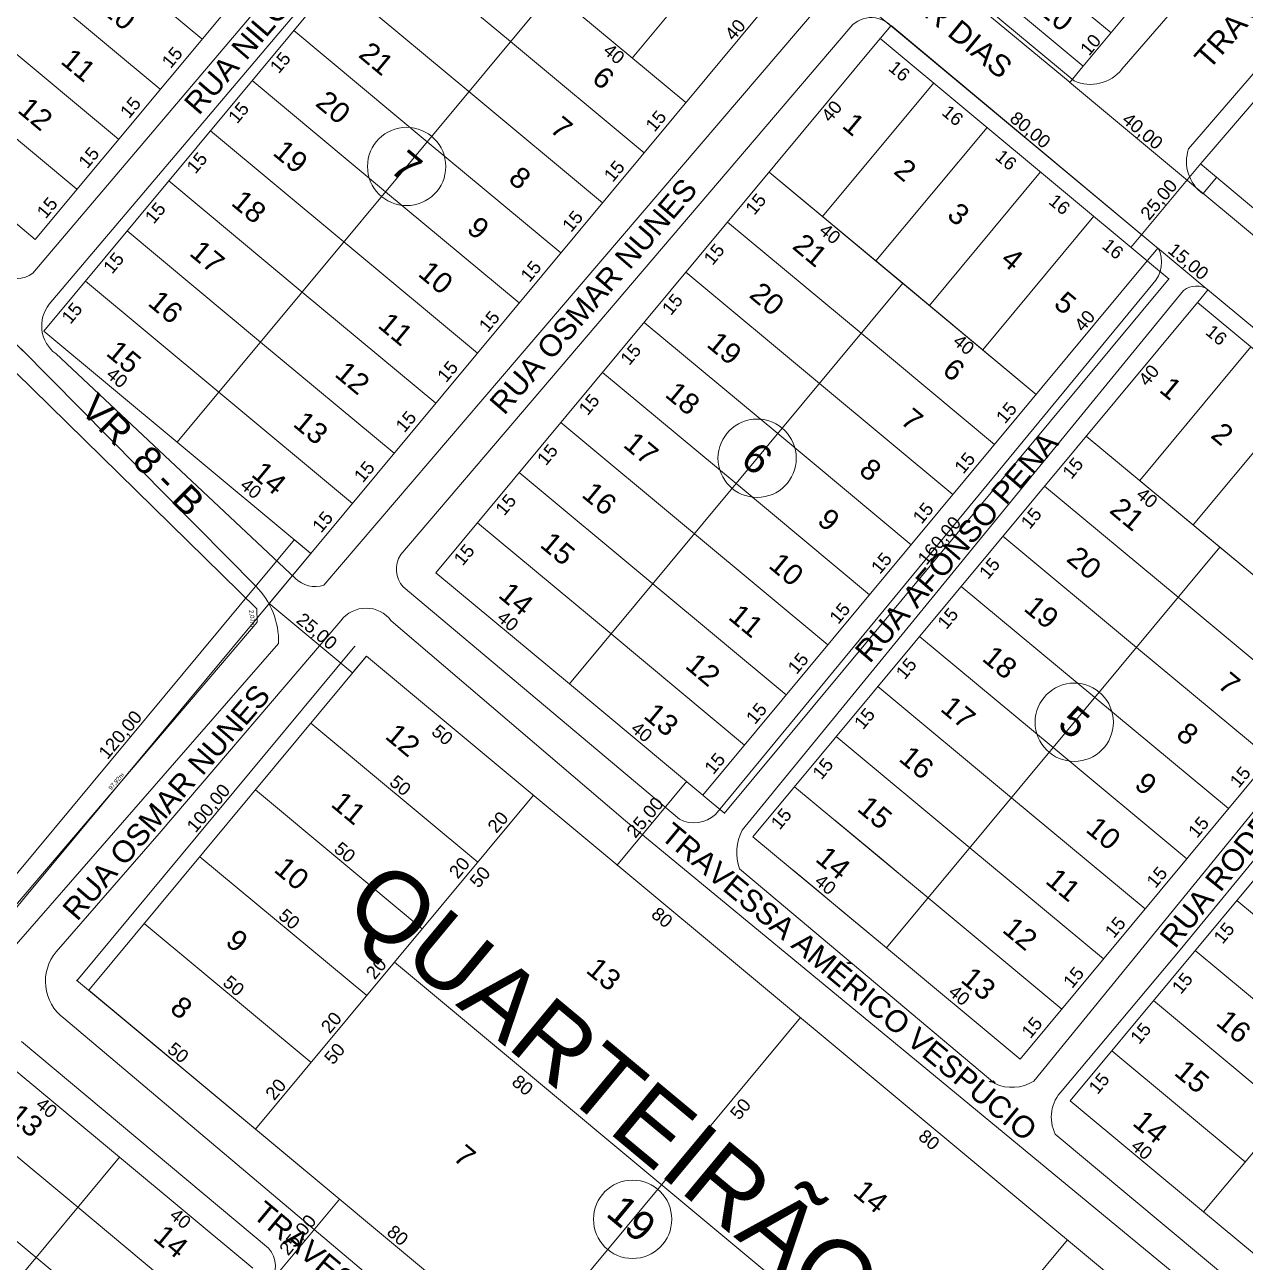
# Model space of a CAD drawing. Header units: metres. Extents: x 3808 to 8215, y 2374 to 6187.
# Drawn here: x 5928.6 to 6209.6, y 4763.2 to 5048 of the extents above; entities that cross this region are included whole.
import ezdxf
from ezdxf.enums import TextEntityAlignment as Align

# ---------------------------------------------------------------- set-up
doc = ezdxf.new("R2010")
doc.units = ezdxf.units.M
for name, color, linetype in [('0 - Cotas', 7, 'Continuous'), ('0 - MEIO FIO 2', 251, 'Continuous'), ('vista', 7, 'Continuous')]:
    doc.layers.add(name, color=color, linetype=linetype)
doc.layers.add('0 - DIVISÃO DOS TERRENOS', color=7, linetype='Continuous', lineweight=5)
doc.layers.add('0 - LINHAS DE QUADRA E LOTES', color=7, linetype='Continuous', lineweight=5)
doc.styles.add('Arial', font='arial.ttf')
doc.styles.add('MtXpl_Swis721_BdOul_', font='swissbo.ttf')
doc.styles.add('MtXpl_Swis721_BlkOul', font='swissko.ttf')
doc.styles.add('pedro', font='arial.ttf', dxfattribs={"height": 3})

msp = doc.modelspace()

# ---------------------------------------------------------------- linework, layer by layer
at = {"color": 0, "linetype": 'ByBlock', "lineweight": 5}
for p, q in [((6127.953, 5047.749), (6128.093, 5047.761)), ((6128.093, 5047.761), (6127.953, 5047.749)), ((6169.147, 5034.719), (6169.288, 5034.732)), ((6169.288, 5034.732), (6169.147, 5034.719)), ((6199.347, 5015.925), (6199.334, 5016.065)), ((6199.895, 5009.135), (6200.036, 5009.148)), ((6200.036, 5009.148), (6199.895, 5009.135)), ((6183.343, 4996.848), (6183.356, 4996.707)), ((6189.449, 4996.58), (6189.59, 4996.593)), ((6189.59, 4996.593), (6189.449, 4996.58)), ((6192.077, 4989.451), (6192.064, 4989.592)), ((6200.979, 4986.986), (6201.12, 4986.999)), ((6201.12, 4986.999), (6200.979, 4986.986)), ((5990.673, 4929.375), (5990.66, 4929.516)), ((5990.132, 4921.198), (5990.273, 4921.211)), ((5984.928, 4914.788), (5984.788, 4914.775)), ((6004.572, 4904.801), (6004.559, 4904.942)), ((6004.005, 4898.785), (6004.146, 4898.798)), ((6081.019, 4873.715), (6081.006, 4873.856)), ((6089.727, 4866.599), (6089.74, 4866.459)), ((6065.016, 4854.638), (6065.029, 4854.497)), ((5940.598, 4828.072), (5940.611, 4827.931)), ((6001.068, 4777.627), (6001.055, 4777.768))]:
    msp.add_line(p, q, dxfattribs=at)
at = {"layer": '0 - Cotas', "lineweight": 5}
for p, q in [((6120.482, 4860.458), (6115.101, 4864.935)), ((6125.863, 4855.98), (6120.482, 4860.458)), ((6131.244, 4851.503), (6125.863, 4855.98)), ((6110.888, 4848.927), (6105.507, 4853.404)), ((6136.625, 4847.026), (6131.244, 4851.503)), ((6116.269, 4844.45), (6110.888, 4848.927)), ((6121.65, 4839.973), (6116.269, 4844.45)), ((6127.03, 4835.495), (6121.65, 4839.973))]:
    msp.add_line(p, q, dxfattribs=at)
at = {"layer": '0 - DIVISÃO DOS TERRENOS', "lineweight": 5}
for p, q in [((6248.642, 5073.506), (6199.404, 5016.072)), ((6250.395, 4973.026), (6199.263, 5016.059))]:
    msp.add_line(p, q, dxfattribs=at)
at = {"layer": '0 - LINHAS DE QUADRA E LOTES', "lineweight": 5}
for p, q in [((5982.045, 4913.554), (5912.011, 4982.147)), ((5982.129, 4910.483), (5982.045, 4913.554)), ((5918.522, 4836.035), (5982.129, 4910.483))]:
    msp.add_line(p, q, dxfattribs=at)
at = {"layer": '0 - MEIO FIO 2', "lineweight": 5}
for p, q in [((6043.586, 5112.821), (5934.221, 4983.663)), ((5930.476, 4990.779), (6033.115, 5111.88)), ((6245.131, 5111.44), (6181.241, 5037.791)), ((6262.615, 5096.264), (6196.58, 5019.421)), ((6146.854, 5054.527), (6170.204, 5035.069)), ((6038.125, 4966.547), (6111.541, 5052.371)), ((6128.087, 5047.832), (6189.596, 4996.522)), ((6015.157, 4926.036), (6118.351, 5046.98)), ((5929.04, 4972.095), (5854.938, 5042.615)), ((6199.889, 5009.205), (6282.469, 4940.493)), ((6188.319, 4988.364), (6087.651, 4866.213)), ((6195.446, 4986.863), (6093.77, 4862.635)), ((6262.623, 4935.759), (6200.973, 4987.056)), ((5981.773, 4918.758), (5927.773, 4973.377)), ((5935.705, 4972.295), (5990.871, 4920.644)), ((5997.455, 4919.004), (6038.125, 4966.547)), ((6195.038, 4835.543), (6267.301, 4923.607)), ((6079.335, 4865.131), (6015.761, 4918.598)), ((5959.566, 4861.852), (6001.392, 4910.826)), ((6066.957, 4864.76), (6012.975, 4910.826)), ((5987.027, 4905.576), (5915.505, 4823.589)), ((6160.925, 4804.833), (6220.216, 4877.543)), ((6136.52, 4807.388), (6066.957, 4864.76)), ((5935.809, 4834.588), (5959.566, 4861.852)), ((6093.174, 4853.707), (6151.955, 4804.303)), ((6167.477, 4802.695), (6195.038, 4835.543)), ((6135.65, 4652.307), (5937.564, 4819.368)), ((5927.795, 4813.951), (5984.739, 4766.398)), ((6214.75, 4742.868), (6136.52, 4807.388)), ((6222.01, 4745.85), (6165.902, 4792.663))]:
    msp.add_line(p, q, dxfattribs=at)
for centre, radius, start, end in [((6123.519, 5043.318), 6.333, 43.666, 144.67672), ((6173.977, 5043.505), 9.242, 245.90176, 321.80962), ((6205.334, 5016.518), 9.223, 161.65452, 233.91463), ((6183.336, 4993.346), 7.046, 315.00395, 27.44024), ((5926.838, 4995.74), 6.152, 233.73852, 306.26148), ((6198.432, 4982.778), 5.06, 57.99577, 126.16718), ((5940.424, 4978.692), 7.949, 141.29357, 233.58211), ((6020.24, 4922.705), 6.077, 146.76248, 222.51687), ((5995.476, 4925.093), 6.402, 224.01272, 288.01323), ((5969.245, 4906.127), 17.791, 358.22702, 45.23256), ((6007.183, 4906.478), 7.242, 36.89459, 143.10541), ((6082.724, 4871.582), 7.287, 242.28181, 312.54132), ((6104.374, 4857.443), 11.807, 153.91415, 198.45013), ((5943.875, 4827.807), 10.538, 139.94806, 233.20998), ((6155.954, 4812.808), 9.398, 244.81847, 301.93426), ((6173.683, 4796.581), 8.712, 135.42912, 206.72545), ((5979.943, 4762.236), 6.351, 322.88329, 40.95231)]:
    msp.add_arc(centre, radius, start, end, dxfattribs=at)
at = {"layer": 'vista', "lineweight": 5}
for p, q in [((6033.349, 5121.588), (5931.012, 4998.596)), ((6033.349, 5121.588), (5931.012, 4998.596)), ((6172.331, 5038.468), (6236.292, 5115.338)), ((6044.88, 5111.994), (5932.948, 4977.471)), ((6044.88, 5111.994), (5932.948, 4977.471)), ((6019.295, 5081.246), (6080.791, 5030.077)), ((5938.64, 5070.302), (5969.388, 5044.718)), ((6068.492, 5040.311), (6094.077, 5071.059)), ((6009.701, 5069.715), (6040.449, 5044.131)), ((6155.667, 5065.343), (6178.728, 5046.155)), ((5929.046, 5058.771), (5959.794, 5033.187)), ((6106.376, 5060.825), (5994.444, 4926.302)), ((6106.376, 5060.825), (5994.444, 4926.302)), ((6000.107, 5058.185), (6030.855, 5032.6)), ((6149.27, 5057.656), (6172.331, 5038.468)), ((6050.043, 5055.661), (5963.696, 4951.887)), ((6050.043, 5055.661), (5963.696, 4951.887)), ((6050.043, 5055.661), (6080.791, 5030.077)), ((5919.452, 5047.241), (5950.2, 5021.657)), ((5990.513, 5046.654), (6021.261, 5021.07)), ((6125.593, 5044.835), (6023.256, 4921.843)), ((6187.089, 4993.666), (6125.593, 5044.835)), ((6040.449, 5044.131), (6071.197, 5018.546)), ((5909.858, 5035.71), (5940.606, 5010.126)), ((5980.919, 5035.124), (6011.667, 5009.539)), ((6112.308, 5003.853), (6137.892, 5034.601)), ((6030.855, 5032.6), (6061.603, 5007.016)), ((5900.264, 5024.18), (5931.012, 4998.596)), ((5971.325, 5023.593), (6002.073, 4998.009)), ((6124.607, 4993.619), (6150.192, 5024.367)), ((6021.261, 5021.07), (6052.009, 4995.485)), ((6161.505, 4962.918), (6100.009, 5014.087)), ((6130.757, 4988.502), (6100.009, 5014.087)), ((6136.907, 4983.385), (6162.491, 5014.133)), ((5961.731, 5012.063), (5992.479, 4986.478)), ((6011.667, 5009.539), (6042.415, 4983.955)), ((6121.163, 4976.972), (6090.415, 5002.556)), ((6149.206, 4973.152), (6174.79, 5003.9)), ((5952.136, 5000.532), (5982.884, 4974.948)), ((6002.073, 4998.009), (6032.821, 4972.424)), ((6187.089, 4993.666), (6084.752, 4870.674)), ((6111.569, 4965.441), (6080.821, 4991.026)), ((5942.542, 4989.001), (5973.29, 4963.417)), ((6130.757, 4988.502), (6054.004, 4896.258)), ((6161.505, 4962.918), (6130.757, 4988.502)), ((5992.479, 4986.478), (6023.227, 4960.894)), ((6198.62, 4984.072), (6096.282, 4861.08)), ((6260.116, 4932.903), (6198.62, 4984.072)), ((6101.975, 4953.911), (6071.226, 4979.495)), ((5932.948, 4977.471), (5963.696, 4951.887)), ((6151.911, 4951.387), (6121.163, 4976.972)), ((5982.884, 4974.948), (6013.632, 4949.363)), ((6185.335, 4943.09), (6210.919, 4973.838)), ((6092.38, 4942.38), (6061.632, 4967.965)), ((6142.317, 4939.857), (6111.569, 4965.441)), ((5973.29, 4963.417), (6004.038, 4937.833)), ((6197.634, 4932.856), (6223.218, 4963.604)), ((6082.786, 4930.85), (6052.038, 4956.434)), ((6132.723, 4928.326), (6101.975, 4953.911)), ((6234.532, 4902.155), (6173.035, 4953.324)), ((6203.783, 4927.739), (6173.035, 4953.324)), ((5963.696, 4951.887), (5994.444, 4926.302)), ((6073.192, 4919.319), (6042.444, 4944.904)), ((6123.128, 4916.796), (6092.38, 4942.38)), ((6194.189, 4916.209), (6163.441, 4941.793)), ((6063.598, 4907.789), (6032.85, 4933.373)), ((6113.534, 4905.265), (6082.786, 4930.85)), ((6260.116, 4932.903), (6157.778, 4809.911)), ((6203.783, 4927.739), (6127.03, 4835.495)), ((6184.595, 4904.678), (6153.847, 4930.263)), ((6234.532, 4902.155), (6203.783, 4927.739)), ((5917.691, 4834.058), (5994.444, 4926.302)), ((6054.004, 4896.258), (6023.256, 4921.843)), ((6271.646, 4923.309), (6169.309, 4800.317)), ((6103.94, 4893.735), (6073.192, 4919.319)), ((6175.001, 4893.148), (6144.253, 4918.732)), ((6224.937, 4890.625), (6194.189, 4916.209)), ((6094.346, 4882.204), (6063.598, 4907.789)), ((6165.407, 4881.617), (6134.659, 4907.202)), ((6007.266, 4902.625), (5943.305, 4825.755)), ((6207.128, 4736.327), (6007.266, 4902.625)), ((6207.128, 4736.327), (6007.266, 4902.625)), ((6215.343, 4879.094), (6184.595, 4904.678)), ((6084.752, 4870.674), (6054.004, 4896.258)), ((6155.813, 4870.087), (6125.065, 4895.671)), ((6205.749, 4867.564), (6175.001, 4893.148)), ((6032.908, 4855.271), (5994.473, 4887.251)), ((6146.219, 4858.556), (6115.471, 4884.141)), ((6196.155, 4856.033), (6165.407, 4881.617)), ((6020.116, 4839.897), (5981.681, 4871.877)), ((5981.74, 4793.775), (6045.701, 4870.645)), ((6136.625, 4847.026), (6105.877, 4872.61)), ((6186.561, 4844.503), (6155.813, 4870.087)), ((6276.81, 4866.977), (6200.057, 4774.733)), ((6276.81, 4866.977), (6200.057, 4774.733)), ((6127.03, 4835.495), (6096.282, 4861.08)), ((6007.324, 4824.523), (5968.889, 4856.503)), ((6176.967, 4832.972), (6146.219, 4858.556)), ((6167.373, 4821.442), (6136.625, 4847.026)), ((6238.434, 4820.855), (6207.686, 4846.439)), ((5994.532, 4809.149), (5956.097, 4841.129)), ((6157.778, 4809.911), (6127.03, 4835.495)), ((6228.839, 4809.324), (6198.091, 4834.908)), ((6136.712, 4729.872), (6013.72, 4832.21)), ((6143.167, 4659.457), (5943.305, 4825.755)), ((6219.245, 4797.794), (6188.497, 4823.378)), ((6043.236, 4742.606), (6107.197, 4819.476)), ((5950.376, 4787.349), (5919.628, 4812.934)), ((6209.651, 4786.263), (6178.903, 4811.847)), ((5940.781, 4775.819), (5910.033, 4801.403)), ((6200.057, 4774.733), (6169.309, 4800.317)), ((5931.187, 4764.288), (5900.439, 4789.873)), ((5873.623, 4695.105), (5950.376, 4787.349)), ((5981.124, 4761.765), (5950.376, 4787.349)), ((5971.529, 4750.234), (5940.781, 4775.819)), ((6230.805, 4749.148), (6200.057, 4774.733)), ((6104.732, 4691.437), (6168.693, 4768.307)), ((5961.935, 4738.704), (5931.187, 4764.288))]:
    msp.add_line(p, q, dxfattribs=at)
at = {"layer": 'vista', "color": 1, "lineweight": 5}
for p, q in [((6107.645, 5085.958), (6169.295, 5034.662)), ((6108.729, 5063.809), (6128.1, 5047.691)), ((6125.657, 5044.912), (6128.087, 5047.832)), ((6125.657, 5044.912), (6128.087, 5047.832)), ((6127.946, 5047.819), (6189.596, 4996.522)), ((6172.268, 5038.391), (6169.154, 5034.649)), ((6172.268, 5038.391), (6169.154, 5034.649)), ((6169.141, 5034.79), (6200.043, 5009.077)), ((6183.286, 4996.701), (6199.404, 5016.072)), ((6203.003, 5012.947), (6199.263, 5016.059)), ((6203.016, 5012.807), (6199.902, 5009.065)), ((6203.016, 5012.807), (6199.902, 5009.065)), ((6199.889, 5009.205), (6276.913, 4945.117)), ((6187.153, 4993.743), (6189.583, 4996.663)), ((6187.153, 4993.743), (6189.583, 4996.663)), ((6189.442, 4996.65), (6201.127, 4986.928)), ((6187.166, 4993.602), (6192.148, 4989.457)), ((6089.669, 4866.452), (6192.135, 4989.598)), ((6198.684, 4984.149), (6201.114, 4987.069)), ((6198.684, 4984.149), (6201.114, 4987.069)), ((6200.973, 4987.056), (6262.623, 4935.759)), ((5913.849, 4837.125), (5990.73, 4929.523)), ((5994.367, 4926.366), (5990.59, 4929.51)), ((5994.38, 4926.225), (5990.138, 4921.127)), ((5990.138, 4921.127), (5984.794, 4914.705)), ((5984.781, 4914.845), (6004.152, 4898.727)), ((5940.541, 4827.925), (6004.63, 4904.948)), ((6007.202, 4902.548), (6004.012, 4898.714)), ((6064.958, 4854.491), (6081.076, 4873.862)), ((6084.829, 4870.61), (6089.81, 4866.465)), ((6000.985, 4777.762), (5940.528, 4828.065)), ((5985.007, 4758.403), (6001.125, 4777.775))]:
    msp.add_line(p, q, dxfattribs=at)
at = {"layer": 'vista', "color": 7, "lineweight": 5}
for centre in [(6016.521, 5015.373), (6097.234, 4948.214), (6170.261, 4887.451), (6068.564, 4773.046)]:
    msp.add_circle(centre, 9.014, dxfattribs=at)

# ---------------------------------------------------------------- texts
at = {"layer": '0 - LINHAS DE QUADRA E LOTES', "color": 7, "lineweight": 5, "style": 'Arial'}
for s, rotation, p in [('2,07m', 274.76845, (5980.3, 4913.244)), ('97,92m', 49.32166, (5948.514, 4871.765))]:
    msp.add_text(s, height=1, rotation=rotation, dxfattribs=at).set_placement(p)
at = {"layer": 'vista', "color": 1, "lineweight": 5}
for s, height, rotation, style, p in [('QUARTEIRÃO CENTRAL OESTE', 16.26859, 320.23736, 'MtXpl_Swis721_BdOul_', (6144.78, 5136.23)), ('40', 3, 50.23736, 'pedro', (6091.828, 5044.105)), ('10', 3, 50.23736, 'pedro', (6173.671, 5040.659)), ('15', 3, 50.23736, 'pedro', (5962.175, 5037.743)), ('15', 3, 50.23736, 'pedro', (5987.068, 5036.544)), ('40', 3, 320.23736, 'pedro', (6061.55, 5041.639)), ('16', 3, 320.23736, 'pedro', (6127.239, 5037.684)), ('15', 3, 50.23736, 'pedro', (5952.58, 5026.213)), ('15', 3, 50.23736, 'pedro', (5977.474, 5025.013)), ('40', 3, 50.23736, 'pedro', (6114.048, 5025.357)), ('15', 3, 50.23736, 'pedro', (6073.578, 5023.103)), ('16', 3, 320.23736, 'pedro', (6139.538, 5027.45)), ('80,00', 3, 320.23736, 'pedro', (6155.164, 5026.009)), ('40,00', 3, 320.23736, 'pedro', (6181.029, 5025.735)), ('15', 3, 50.23736, 'pedro', (5942.986, 5014.682)), ('15', 3, 50.23736, 'pedro', (5967.88, 5013.483)), ('16', 3, 320.23736, 'pedro', (6151.837, 5017.217)), ('15', 3, 50.23736, 'pedro', (6063.984, 5011.572)), ('25,00', 3, 50.23736, 'pedro', (6187.521, 5002.797)), ('15', 3, 50.23736, 'pedro', (5933.392, 5003.152)), ('15', 3, 50.23736, 'pedro', (6096.564, 5003.976)), ('16', 3, 320.23736, 'pedro', (6164.137, 5006.983)), ('15', 3, 50.23736, 'pedro', (5958.286, 5001.952)), ('15', 3, 50.23736, 'pedro', (6054.389, 5000.042)), ('40', 3, 320.23736, 'pedro', (6111.272, 5000.234)), ('15', 3, 50.23736, 'pedro', (6086.97, 4992.446)), ('16', 3, 320.23736, 'pedro', (6176.436, 4996.749)), ('15,00', 3, 320.23736, 'pedro', (6191.567, 4995.72)), ('15', 3, 50.23736, 'pedro', (5948.691, 4990.422)), ('15', 3, 50.23736, 'pedro', (6044.795, 4988.511)), ('15', 3, 50.23736, 'pedro', (6077.376, 4980.915)), ('15', 3, 50.23736, 'pedro', (5939.097, 4978.891)), ('15', 3, 50.23736, 'pedro', (6035.201, 4976.981)), ('40', 3, 50.23736, 'pedro', (6172.314, 4977.136)), ('40', 3, 320.23736, 'pedro', (6142.084, 4974.727)), ('16', 3, 320.23736, 'pedro', (6200.266, 4976.921)), ('15', 3, 50.23736, 'pedro', (6067.782, 4969.385)), ('15', 3, 50.23736, 'pedro', (6025.607, 4965.45)), ('40', 3, 320.23736, 'pedro', (5947.119, 4967.113)), ('40', 3, 50.23736, 'pedro', (6187.075, 4964.594)), ('15', 3, 50.23736, 'pedro', (6058.187, 4957.854)), ('15', 3, 50.23736, 'pedro', (6016.013, 4953.92)), ('15', 3, 50.23736, 'pedro', (6154.291, 4955.944)), ('15', 3, 50.23736, 'pedro', (6048.593, 4946.324)), ('15', 3, 50.23736, 'pedro', (6006.419, 4942.389)), ('15', 3, 50.23736, 'pedro', (6144.697, 4944.413)), ('15', 3, 50.23736, 'pedro', (6169.591, 4943.214)), ('40', 3, 320.23736, 'pedro', (5977.931, 4941.605)), ('15', 3, 50.23736, 'pedro', (6038.999, 4934.793)), ('40', 3, 320.23736, 'pedro', (6184.298, 4939.471)), ('15', 3, 50.23736, 'pedro', (5996.825, 4930.858)), ('15', 3, 50.23736, 'pedro', (6135.103, 4932.883)), ('15', 3, 50.23736, 'pedro', (6159.996, 4931.683)), ('160,00', 3, 50.23736, 'pedro', (6136.226, 4923.412)), ('15', 3, 50.23736, 'pedro', (6029.405, 4923.263)), ('15', 3, 50.23736, 'pedro', (6125.509, 4921.352)), ('15', 3, 50.23736, 'pedro', (6150.402, 4920.153)), ('15', 3, 50.23736, 'pedro', (6115.915, 4909.822)), ('15', 3, 50.23736, 'pedro', (6140.808, 4908.622)), ('25,00', 3, 320.23736, 'pedro', (5990.877, 4910.61)), ('40', 3, 320.23736, 'pedro', (6037.111, 4911.105)), ('15', 3, 50.23736, 'pedro', (6106.321, 4898.291)), ('15', 3, 50.23736, 'pedro', (6131.214, 4897.092)), ('15', 3, 50.23736, 'pedro', (6096.726, 4886.761)), ('15', 3, 50.23736, 'pedro', (6121.62, 4885.561)), ('120,00', 3, 50.23736, 'pedro', (5947.614, 4878.71)), ('50', 3, 320.23736, 'pedro', (6022.019, 4884.893)), ('40', 3, 320.23736, 'pedro', (6067.923, 4885.597)), ('15', 3, 50.23736, 'pedro', (6087.132, 4875.23)), ('15', 3, 50.23736, 'pedro', (6112.026, 4874.031)), ('15', 3, 50.23736, 'pedro', (6208.13, 4872.12)), ('50', 3, 320.23736, 'pedro', (6012.34, 4873.261)), ('100,00', 3, 50.23736, 'pedro', (5967.909, 4861.823)), ('25,00', 3, 50.23736, 'pedro', (6069.194, 4860.587)), ('15', 3, 50.23736, 'pedro', (6102.432, 4862.5)), ('20', 3, 50.23736, 'pedro', (6037.199, 4861.728)), ('15', 3, 50.23736, 'pedro', (6198.535, 4860.589)), ('50', 3, 320.23736, 'pedro', (5999.548, 4857.887)), ('QUARTEIRÃO  B', 16.26859, 320.23736, 'MtXpl_Swis721_BlkOul', (6001.403, 4844.238)), ('20', 3, 50.23736, 'pedro', (6028.328, 4851.229)), ('50', 3, 50.23736, 'pedro', (6033.066, 4849.089)), ('15', 3, 50.23736, 'pedro', (6188.941, 4849.059)), ('40', 3, 320.23736, 'pedro', (6110.236, 4850.461)), ('50', 3, 320.23736, 'pedro', (5986.756, 4842.513)), ('80', 3, 320.23736, 'pedro', (6072.606, 4842.869)), ('15', 3, 50.23736, 'pedro', (6179.347, 4837.528)), ('15', 3, 50.23736, 'pedro', (6204.401, 4836.196)), ('20', 3, 50.23736, 'pedro', (6009.162, 4828.032)), ('15', 3, 50.23736, 'pedro', (6169.753, 4825.998)), ('50', 3, 320.23736, 'pedro', (5973.964, 4827.139)), ('15', 3, 50.23736, 'pedro', (6194.806, 4824.665)), ('40', 3, 320.23736, 'pedro', (6141.048, 4824.954)), ('20', 3, 50.23736, 'pedro', (5998.823, 4815.606)), ('15', 3, 50.23736, 'pedro', (6160.159, 4814.467)), ('15', 3, 50.23736, 'pedro', (6185.212, 4813.135)), ('50', 3, 320.23736, 'pedro', (5961.172, 4811.765)), ('50', 3, 50.23736, 'pedro', (5999.585, 4808.433)), ('20', 3, 50.23736, 'pedro', (5986.031, 4800.232)), ('80', 3, 320.23736, 'pedro', (6040.485, 4804.265)), ('15', 3, 50.23736, 'pedro', (6175.618, 4801.604)), ('40', 3, 320.23736, 'pedro', (5930.89, 4799.081)), ('50', 3, 50.23736, 'pedro', (6093.062, 4795.7)), ('80', 3, 320.23736, 'pedro', (6134.102, 4791.7)), ('40', 3, 320.23736, 'pedro', (6183.084, 4789.484)), ('40', 3, 320.23736, 'pedro', (5961.702, 4773.574)), ('25,00', 3, 50.23736, 'pedro', (5989.242, 4764.499)), ('80', 3, 320.23736, 'pedro', (6011.725, 4769.701))]:
    msp.add_text(s, height=height, rotation=rotation, dxfattribs=dict(at, style=style)).set_placement(p)
at = {"layer": 'vista', "lineweight": 5, "style": 'pedro'}
for s, height, rotation, p in [('TRAVESSA CATADUNVA', 4.992, 48.63556, (6197.536, 5040.739)), ('RUA NILO PEÇANHA', 4.992, 49.22429, (5964.881, 5030.212)), ('Av. ITAMAR DIAS', 4.992, 320.23736, (6112.991, 5075.299)), ('RUA OSMAR NUNES', 4.992, 49.22429, (6035.218, 4961.193)), ('VR  8 - B ', 6.24, 315.36293, (5945.384, 4963.598)), ('RUA AFONSO PENA', 4.992, 49.22429, (6119.367, 4904.07)), ('RUA RODRIGUES ALVES', 4.992, 51.19746, (6189.581, 4838.271)), ('RUA OSMAR NUNES', 4.992, 49.22429, (5936.872, 4844.729)), ('TRAVESSA AMÉRICO VESPÚCIO', 4.992, 320.23736, (6077.892, 4864.703)), ('TRAVESSA NAPOLEÃO BONAPARTE', 4.992, 320.23736, (5983.938, 4777.59))]:
    msp.add_text(s, height=height, rotation=rotation, dxfattribs=at).set_placement(p, align=Align.TOP_LEFT)
for s, p in [('10', (5945.871, 5051.139)), ('10', (6161.758, 5050.91)), ('11', (5936.6, 5039.286)), ('21', (6005.178, 5040.766)), ('6', (6058.886, 5035.157)), ('12', (5926.669, 5028.036)), ('20', (5995.26, 5029.558)), ('7', (6049.246, 5023.625)), ('1', (6116.54, 5024.454)), ('19', (5985.451, 5018.206)), ('2', (6128.407, 5013.936)), ('8', (6039.685, 5012.106)), ('18', (5975.856, 5006.676)), ('3', (6140.682, 5003.777)), ('9', (6030.089, 5000.578)), ('21', (6105.08, 4996.668)), ('17', (5966.24, 4995.111)), ('10', (6018.897, 4990.376)), ('4', (6153.044, 4993.449)), ('20', (6095.162, 4985.46)), ('16', (5956.673, 4983.611)), ('5', (6165.273, 4983.327)), ('11', (6009.627, 4978.523)), ('19', (6085.352, 4974.108)), ('15', (5947.064, 4972.093)), ('6', (6139.6, 4967.998)), ('12', (5999.696, 4967.273)), ('18', (6075.758, 4962.578)), ('1', (6189.567, 4963.692)), ('7', (6129.959, 4956.466)), ('13', (5990.11, 4955.791)), ('2', (6201.434, 4953.173)), ('17', (6066.142, 4951.013)), ('8', (6120.399, 4944.947)), ('14', (5980.496, 4944.222)), ('16', (6056.575, 4939.513)), ('9', (6110.802, 4933.419)), ('21', (6178.106, 4935.905)), ('15', (6046.966, 4927.995)), ('20', (6168.188, 4924.697)), ('10', (6099.611, 4923.217)), ('14', (6037.367, 4916.415)), ('11', (6090.341, 4911.364)), ('19', (6158.379, 4913.346)), ('12', (6080.409, 4900.114)), ('18', (6148.785, 4901.815)), ('7', (6202.986, 4895.703)), ('13', (6070.823, 4888.632)), ('17', (6139.168, 4890.25)), ('12', (6011.285, 4883.926)), ('8', (6193.425, 4884.185)), ('16', (6129.602, 4878.75)), ('9', (6183.829, 4872.656)), ('11', (5998.83, 4868.272)), ('15', (6119.992, 4867.232)), ('10', (6172.638, 4862.455)), ('14', (6110.393, 4855.652)), ('10', (5985.714, 4853.22)), ('11', (6163.367, 4850.601)), ('9', (5974.519, 4836.517)), ('12', (6153.436, 4839.352)), ('13', (6057.562, 4830.058)), ('13', (6143.85, 4827.869)), ('8', (5961.729, 4821.141)), ('16', (6202.628, 4817.987)), ('15', (6193.019, 4806.469)), ('13', (5924.467, 4796.379)), ('14', (6183.42, 4794.889)), ('7', (6026.943, 4786.955)), ('14', (6119.039, 4778.851)), ('14', (5957.884, 4768.518))]:
    msp.add_text(s, height=4.8, rotation=320.23736, dxfattribs=at).set_placement(p)
at = {"layer": 'vista', "color": 7, "lineweight": 5, "style": 'pedro'}
for s, height, p in [('7', 6.779, (6012.313, 5014.443)), ('6', 6.779, (6093.092, 4947.287)), ('5', 6.779, (6166.092, 4886.564)), ('19', 6.7786, (6062.13, 4774.025))]:
    msp.add_text(s, height=height, rotation=320.23736, dxfattribs=at).set_placement(p)

doc.saveas('drawing.dxf')
